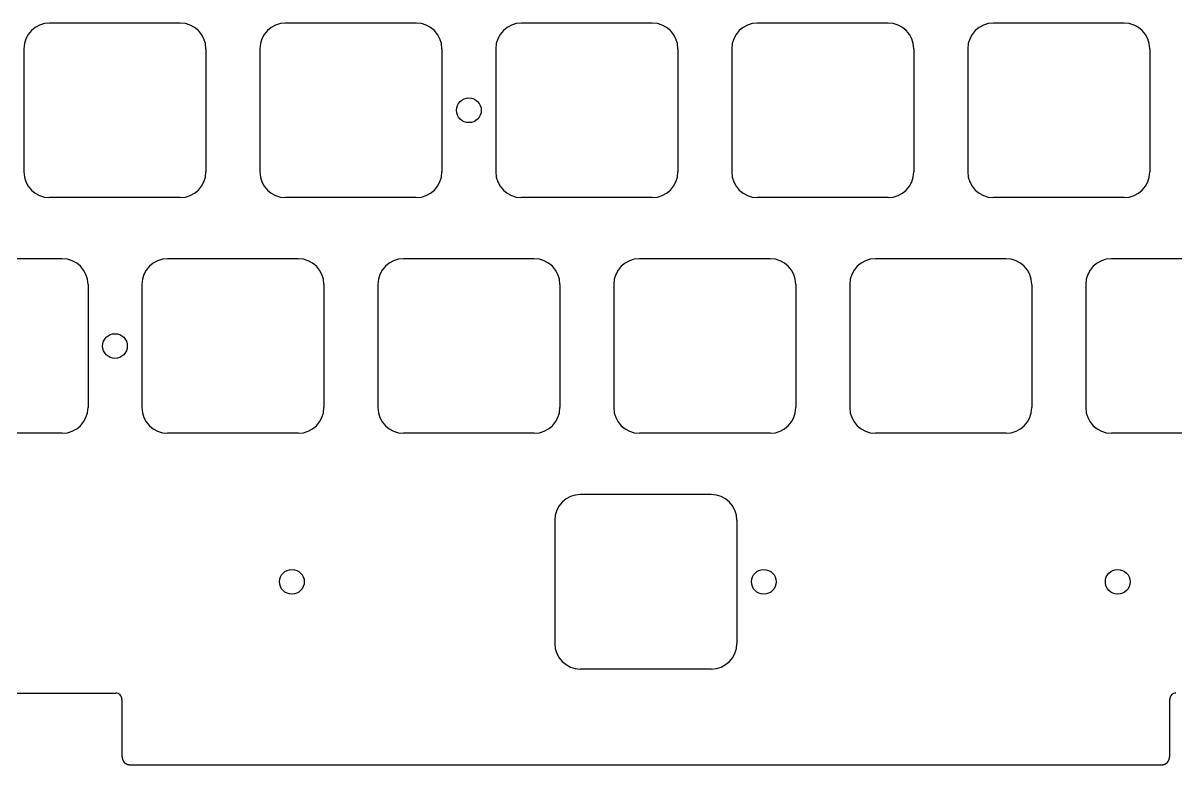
# Model space of a CAD drawing. Header units: millimetres. Extents: x -9 to 276, y -91 to 15.
# Drawn here: x 83.1 to 176.1, y -91 to -31 of the extents above; entities that cross this region are included whole.
import ezdxf

# ---------------------------------------------------------------- set-up
doc = ezdxf.new("R2010")
doc.units = ezdxf.units.MM
doc.layers.add('BLACK', color=7, linetype='CONTINUOUS')
doc.layers.add('Edge.Cuts', color=53, linetype='CONTINUOUS', true_color=0xc8a339)

msp = doc.modelspace()

# ---------------------------------------------------------------- linework, layer by layer
at = {"layer": 'BLACK', "linetype": 'Continuous'}
for p, q in [((138.625, -69.15), (128.074999, -69.15)), ((126, -71.225), (126, -81.175001)), ((140.7, -71.225), (140.7, -81.175)), ((138.625, -83.25), (128.075, -83.25))]:
    msp.add_line(p, q, dxfattribs=at)
at = {"layer": 'BLACK'}
for centre in [(104.775, -76.2), (142.875, -76.2), (171.45, -76.2)]:
    msp.add_circle(centre, 1, dxfattribs=at)
for centre, radius, start, end in [((128.075004, -71.225004), 2.075004, 90.00013806, 179.99988955), ((138.625, -71.225), 2.075, 0, 90), ((128.075002, -81.174998), 2.075002, 180.00008284, 269.99994478), ((138.625, -81.175), 2.075, 270, 0)]:
    msp.add_arc(centre, radius, start, end, dxfattribs=at)
at = {"layer": 'Edge.Cuts', "linetype": 'CONTINUOUS'}
for p, q in [((95.7625, -31.05), (85.2125, -31.05)), ((114.8125, -31.05), (104.2625, -31.05)), ((133.8625, -31.05), (123.3125, -31.05)), ((152.9125, -31.05), (142.3625, -31.05)), ((171.9625, -31.05), (161.4125, -31.05)), ((83.1375, -33.125), (83.1375, -43.075)), ((97.8375, -33.125), (97.8375, -43.075)), ((102.1875, -33.125), (102.1875, -43.075)), ((116.8875, -33.125), (116.8875, -43.075)), ((121.2375, -33.125), (121.2375, -43.075)), ((135.9375, -33.125), (135.9375, -43.075)), ((140.2875, -33.125), (140.2875, -43.075)), ((154.9875, -33.125), (154.9875, -43.075)), ((159.3375, -33.125), (159.3375, -43.075)), ((174.0375, -33.125), (174.0375, -43.075)), ((95.7625, -45.15), (85.2125, -45.15)), ((114.8125, -45.15), (104.2625, -45.15)), ((133.8625, -45.15), (123.3125, -45.15)), ((152.9125, -45.15), (142.3625, -45.15)), ((171.9625, -45.15), (161.4125, -45.15)), ((86.2375, -50.1), (75.6875, -50.1)), ((105.2875, -50.1), (94.7375, -50.1)), ((124.3375, -50.1), (113.7875, -50.1)), ((143.3875, -50.1), (132.8375, -50.1)), ((162.4375, -50.1), (151.8875, -50.1)), ((181.4875, -50.1), (170.9375, -50.1)), ((88.3125, -52.175), (88.3125, -62.125)), ((92.6625, -52.175), (92.6625, -62.125)), ((107.3625, -52.175), (107.3625, -62.125)), ((111.7125, -52.175), (111.7125, -62.125)), ((126.4125, -52.175), (126.4125, -62.125)), ((130.7625, -52.175), (130.7625, -62.125)), ((145.4625, -52.175), (145.4625, -62.125)), ((149.8125, -52.175), (149.8125, -62.125)), ((164.5125, -52.175), (164.5125, -62.125)), ((168.8625, -52.175), (168.8625, -62.125)), ((86.2375, -64.2), (75.6875, -64.2)), ((105.2875, -64.2), (94.7375, -64.2)), ((124.3375, -64.2), (113.7875, -64.2)), ((143.3875, -64.2), (132.8375, -64.2)), ((162.4375, -64.2), (151.8875, -64.2)), ((181.4875, -64.2), (170.9375, -64.2)), ((81.849147, -85.199997), (90.550147, -85.199997)), ((91.050147, -85.699997), (91.050147, -90.199997)), ((175.649852, -90.199997), (175.649852, -85.699997)), ((91.050147, -90.199997), (91.050157, -90.205644)), ((91.050157, -90.205644), (91.050187, -90.211271)), ((91.050187, -90.211271), (91.050237, -90.216858)), ((91.050237, -90.216858), (91.050306, -90.222425)), ((91.050306, -90.222425), (91.050396, -90.227953)), ((91.050396, -90.227953), (91.050504, -90.233461)), ((91.050504, -90.233461), (91.050633, -90.23893)), ((91.050633, -90.23893), (91.05078, -90.24438)), ((91.05078, -90.24438), (91.050947, -90.249791)), ((91.050947, -90.249791), (91.051133, -90.255183)), ((91.051133, -90.255183), (91.051338, -90.260537)), ((91.051338, -90.260537), (91.051562, -90.265871)), ((91.051562, -90.265871), (91.051804, -90.271168)), ((91.051804, -90.271168), (91.052066, -90.276445)), ((91.052066, -90.276445), (91.052346, -90.281686)), ((91.052346, -90.281686), (91.052645, -90.286907)), ((91.052645, -90.286907), (91.052962, -90.292092)), ((175.646948, -90.293499), (175.647571, -90.283144)), ((175.647571, -90.283144), (175.648122, -90.272678)), ((175.648122, -90.272678), (175.648598, -90.2621)), ((175.648598, -90.2621), (175.648998, -90.251408)), ((175.648998, -90.251408), (175.649323, -90.240603)), ((175.649323, -90.240603), (175.649571, -90.229682)), ((175.649571, -90.229682), (175.649742, -90.218644)), ((175.649742, -90.218644), (175.649834, -90.207489)), ((175.649834, -90.207489), (175.649852, -90.199997)), ((91.052962, -90.292092), (91.053298, -90.297257)), ((91.053298, -90.297257), (91.053651, -90.302386)), ((91.053651, -90.302386), (91.054023, -90.307497)), ((91.054023, -90.307497), (91.054413, -90.312571)), ((91.054413, -90.312571), (91.054821, -90.317627)), ((91.054821, -90.317627), (91.055247, -90.322647)), ((91.055247, -90.322647), (91.055691, -90.327648)), ((91.055691, -90.327648), (91.056152, -90.332615)), ((91.056152, -90.332615), (91.056632, -90.337563)), ((91.056632, -90.337563), (91.057128, -90.342476)), ((91.057128, -90.342476), (91.057642, -90.347371)), ((91.057642, -90.347371), (91.058173, -90.352231)), ((91.058173, -90.352231), (91.058722, -90.357074)), ((91.058722, -90.357074), (91.059288, -90.361882)), ((91.059288, -90.361882), (91.059871, -90.366672)), ((91.059871, -90.366672), (91.06047, -90.371429)), ((91.06047, -90.371429), (91.061088, -90.376168)), ((91.061088, -90.376168), (91.061721, -90.380874)), ((91.061721, -90.380874), (91.062372, -90.385562)), ((91.062372, -90.385562), (91.063039, -90.390217)), ((91.063039, -90.390217), (91.063723, -90.394854)), ((91.063723, -90.394854), (91.064423, -90.399459)), ((91.064423, -90.399459), (91.065141, -90.404047)), ((91.065141, -90.404047), (91.065873, -90.408602)), ((91.065873, -90.408602), (91.066624, -90.41314)), ((91.066624, -90.41314), (91.067389, -90.417646)), ((91.067389, -90.417646), (91.068171, -90.422135)), ((91.068171, -90.422135), (91.068969, -90.426593)), ((91.068969, -90.426593), (91.069784, -90.431034)), ((91.069784, -90.431034), (91.070613, -90.435443)), ((91.070613, -90.435443), (91.07146, -90.439836)), ((91.07146, -90.439836), (91.072321, -90.444198)), ((91.072321, -90.444198), (91.073199, -90.448543)), ((91.073199, -90.448543), (91.074091, -90.452858)), ((91.074091, -90.452858), (91.075001, -90.457156)), ((91.075001, -90.457156), (91.075924, -90.461425)), ((91.075924, -90.461425), (91.076864, -90.465676)), ((91.076864, -90.465676), (91.077819, -90.469898)), ((91.077819, -90.469898), (91.07879, -90.474104)), ((91.07879, -90.474104), (91.079775, -90.478281)), ((91.079775, -90.478281), (91.080777, -90.482441)), ((91.080777, -90.482441), (91.081792, -90.486572)), ((91.081792, -90.486572), (91.082824, -90.490687)), ((91.082824, -90.490687), (91.083869, -90.494773)), ((91.083869, -90.494773), (91.084931, -90.498844)), ((91.084931, -90.498844), (91.086007, -90.502886)), ((91.086007, -90.502886), (91.087098, -90.506912)), ((91.087098, -90.506912), (91.088203, -90.510911)), ((91.088203, -90.510911), (91.089325, -90.514893)), ((91.089325, -90.514893), (91.090459, -90.518848)), ((91.090459, -90.518848), (91.09161, -90.522788)), ((91.09161, -90.522788), (91.092773, -90.5267)), ((91.092773, -90.5267), (91.093953, -90.530596)), ((91.093953, -90.530596), (91.095146, -90.534466)), ((91.095146, -90.534466), (91.096354, -90.53832)), ((91.096354, -90.53832), (91.097576, -90.542148)), ((91.097576, -90.542148), (91.098813, -90.54596)), ((91.098813, -90.54596), (91.100064, -90.549746)), ((91.100064, -90.549746), (91.10133, -90.553517)), ((91.10133, -90.553517), (91.102608, -90.557262)), ((91.102608, -90.557262), (91.103903, -90.560992)), ((91.103903, -90.560992), (91.10521, -90.564696)), ((91.10521, -90.564696), (91.106532, -90.568385)), ((91.106532, -90.568385), (91.107867, -90.572049)), ((91.107867, -90.572049), (91.109218, -90.575698)), ((91.109218, -90.575698), (91.110581, -90.579322)), ((91.110581, -90.579322), (91.111959, -90.582931)), ((91.111959, -90.582931), (91.11335, -90.586516)), ((91.11335, -90.586516), (91.114757, -90.590085)), ((91.114757, -90.590085), (91.116175, -90.593631)), ((91.116175, -90.593631), (91.117609, -90.597162)), ((91.117609, -90.597162), (91.119055, -90.600669)), ((91.119055, -90.600669), (91.120516, -90.604161)), ((91.120516, -90.604161), (91.12199, -90.60763)), ((91.12199, -90.60763), (91.123479, -90.611084)), ((91.123479, -90.611084), (91.124979, -90.614515)), ((91.124979, -90.614515), (91.126496, -90.617931)), ((91.126496, -90.617931), (91.128024, -90.621324)), ((91.128024, -90.621324), (91.129567, -90.624703)), ((91.129567, -90.624703), (91.131122, -90.62806)), ((91.131122, -90.62806), (91.132692, -90.631401)), ((91.132692, -90.631401), (91.134274, -90.634721)), ((91.134274, -90.634721), (91.135871, -90.638026)), ((91.135871, -90.638026), (91.13748, -90.64131)), ((91.13748, -90.64131), (91.139104, -90.644578)), ((91.139104, -90.644578), (91.14074, -90.647826)), ((91.14074, -90.647826), (91.142391, -90.651059)), ((91.142391, -90.651059), (91.144054, -90.654271)), ((91.144054, -90.654271), (91.145732, -90.657468)), ((91.145732, -90.657468), (91.147421, -90.660645)), ((91.147421, -90.660645), (91.149125, -90.663807)), ((91.149125, -90.663807), (91.150842, -90.666949)), ((91.150842, -90.666949), (91.152573, -90.670076)), ((91.152573, -90.670076), (91.154315, -90.673183)), ((91.154315, -90.673183), (91.156073, -90.676276)), ((91.156073, -90.676276), (91.157842, -90.679349)), ((91.157842, -90.679349), (91.159626, -90.682408)), ((91.159626, -90.682408), (91.161422, -90.685447)), ((91.161422, -90.685447), (91.163233, -90.688472)), ((91.163233, -90.688472), (91.165056, -90.691477)), ((91.165056, -90.691477), (91.166893, -90.694469)), ((91.166893, -90.694469), (91.168742, -90.697441)), ((91.168742, -90.697441), (91.170606, -90.700399)), ((91.170606, -90.700399), (91.172482, -90.703339)), ((91.172482, -90.703339), (91.174372, -90.706264)), ((91.174372, -90.706264), (91.176274, -90.709171)), ((91.176274, -90.709171), (91.178191, -90.712063)), ((91.178191, -90.712063), (91.18012, -90.714938)), ((91.18012, -90.714938), (91.182064, -90.717798)), ((91.182064, -90.717798), (91.184019, -90.720641)), ((91.184019, -90.720641), (91.185989, -90.723469)), ((91.185989, -90.723469), (91.187972, -90.72628)), ((91.187972, -90.72628), (91.189968, -90.729076)), ((91.189968, -90.729076), (91.191977, -90.731856)), ((91.191977, -90.731856), (91.194001, -90.734621)), ((91.194001, -90.734621), (91.196037, -90.737369)), ((91.196037, -90.737369), (91.198087, -90.740103)), ((91.198087, -90.740103), (91.200149, -90.74282)), ((91.200149, -90.74282), (91.202226, -90.745523)), ((91.202226, -90.745523), (91.204316, -90.74821)), ((91.204316, -90.74821), (91.20642, -90.750882)), ((91.20642, -90.750882), (91.208536, -90.753538)), ((91.208536, -90.753538), (91.210667, -90.75618)), ((91.210667, -90.75618), (91.212811, -90.758806)), ((91.212811, -90.758806), (91.214969, -90.761418)), ((91.214969, -90.761418), (91.217139, -90.764014)), ((91.217139, -90.764014), (91.219324, -90.766596)), ((91.219324, -90.766596), (91.221522, -90.769163)), ((91.221522, -90.769163), (91.223735, -90.771715)), ((91.223735, -90.771715), (91.22596, -90.774252)), ((91.22596, -90.774252), (91.2282, -90.776774)), ((91.2282, -90.776774), (91.230453, -90.779282)), ((91.230453, -90.779282), (91.23272, -90.781775)), ((91.23272, -90.781775), (91.235001, -90.784254)), ((91.235001, -90.784254), (91.237295, -90.786718)), ((91.237295, -90.786718), (91.239604, -90.789168)), ((91.239604, -90.789168), (91.241926, -90.791604)), ((91.241926, -90.791604), (91.244263, -90.794025)), ((91.244263, -90.794025), (91.246613, -90.796431)), ((91.246613, -90.796431), (91.248978, -90.798824)), ((91.248978, -90.798824), (91.251356, -90.801202)), ((91.251356, -90.801202), (91.256156, -90.805917)), ((91.256156, -90.805917), (91.261012, -90.810574)), ((91.261012, -90.810574), (91.265926, -90.815176)), ((91.265926, -90.815176), (91.270897, -90.819722)), ((91.270897, -90.819722), (91.275926, -90.824213)), ((91.275926, -90.824213), (91.281013, -90.828649)), ((91.281013, -90.828649), (91.286159, -90.833029)), ((91.286159, -90.833029), (91.291364, -90.837355)), ((91.291364, -90.837355), (91.296629, -90.841627)), ((91.296629, -90.841627), (91.301955, -90.845844)), ((91.301955, -90.845844), (91.30734, -90.850007)), ((91.30734, -90.850007), (91.312787, -90.854116)), ((91.312787, -90.854116), (91.318296, -90.858172)), ((91.318296, -90.858172), (91.323866, -90.862174)), ((91.323866, -90.862174), (91.3295, -90.866122)), ((91.3295, -90.866122), (91.335196, -90.870017)), ((91.335196, -90.870017), (91.340956, -90.873858)), ((91.340956, -90.873858), (91.346781, -90.877647)), ((91.346781, -90.877647), (91.352671, -90.881382)), ((91.352671, -90.881382), (91.358626, -90.885063)), ((91.358626, -90.885063), (91.364647, -90.888692)), ((91.364647, -90.888692), (91.370735, -90.892267)), ((91.370735, -90.892267), (91.376891, -90.895789)), ((91.376891, -90.895789), (91.383115, -90.899258)), ((91.383115, -90.899258), (91.389407, -90.902674)), ((91.389407, -90.902674), (91.395769, -90.906036)), ((91.395769, -90.906036), (91.402201, -90.909344)), ((91.402201, -90.909344), (91.408704, -90.912599)), ((91.408704, -90.912599), (91.415279, -90.915801)), ((91.415279, -90.915801), (91.421926, -90.918948)), ((91.421926, -90.918948), (91.428646, -90.922042)), ((91.428646, -90.922042), (91.435439, -90.925081)), ((91.435439, -90.925081), (91.442308, -90.928066)), ((91.442308, -90.928066), (91.449251, -90.930996)), ((91.449251, -90.930996), (91.456271, -90.933871)), ((91.456271, -90.933871), (91.463367, -90.936692)), ((91.463367, -90.936692), (91.470541, -90.939457)), ((91.470541, -90.939457), (91.477794, -90.942166)), ((91.477794, -90.942166), (91.485126, -90.94482)), ((91.485126, -90.94482), (91.492538, -90.947417)), ((91.492538, -90.947417), (91.500031, -90.949958)), ((91.500031, -90.949958), (91.507606, -90.952442)), ((91.507606, -90.952442), (91.515264, -90.954869)), ((91.515264, -90.954869), (91.523005, -90.957239)), ((91.523005, -90.957239), (91.530831, -90.95955)), ((91.530831, -90.95955), (91.538742, -90.961803)), ((91.538742, -90.961803), (91.546739, -90.963998)), ((91.546739, -90.963998), (91.554823, -90.966133)), ((91.554823, -90.966133), (91.562996, -90.968209)), ((91.562996, -90.968209), (91.571257, -90.970224)), ((91.571257, -90.970224), (91.579608, -90.972179)), ((91.579608, -90.972179), (91.58805, -90.974073)), ((91.58805, -90.974073), (91.596584, -90.975906)), ((91.596584, -90.975906), (91.60521, -90.977676)), ((91.60521, -90.977676), (91.61393, -90.979384)), ((91.61393, -90.979384), (91.622745, -90.981029)), ((91.622745, -90.981029), (91.631655, -90.98261)), ((91.631655, -90.98261), (91.640662, -90.984127)), ((91.640662, -90.984127), (91.649767, -90.985579)), ((91.649767, -90.985579), (91.65897, -90.986965)), ((91.65897, -90.986965), (91.668272, -90.988286)), ((91.668272, -90.988286), (91.677675, -90.98954)), ((91.677675, -90.98954), (91.68718, -90.990726)), ((91.68718, -90.990726), (91.696788, -90.991845)), ((91.696788, -90.991845), (91.706499, -90.992895)), ((91.706499, -90.992895), (91.716314, -90.993876)), ((91.716314, -90.993876), (91.726236, -90.994787)), ((91.726236, -90.994787), (91.736264, -90.995627)), ((91.736264, -90.995627), (91.7464, -90.996396)), ((91.7464, -90.996396), (91.756645, -90.997093)), ((91.756645, -90.997093), (91.767, -90.997716)), ((91.767, -90.997716), (91.777466, -90.998267)), ((91.777466, -90.998267), (91.788044, -90.998743)), ((91.788044, -90.998743), (91.798736, -90.999143)), ((91.798736, -90.999143), (91.809541, -90.999468)), ((91.809541, -90.999468), (91.820462, -90.999716)), ((91.820462, -90.999716), (91.8315, -90.999887)), ((91.8315, -90.999887), (91.842655, -90.999979)), ((91.842655, -90.999979), (91.850147, -90.999997)), ((91.850147, -90.999997), (174.849852, -90.999997)), ((174.849852, -90.999997), (174.855499, -90.999987)), ((174.855499, -90.999987), (174.861126, -90.999957)), ((174.861126, -90.999957), (174.866713, -90.999907)), ((174.866713, -90.999907), (174.87228, -90.999838)), ((174.87228, -90.999838), (174.877808, -90.999748)), ((174.877808, -90.999748), (174.883316, -90.99964)), ((174.883316, -90.99964), (174.888785, -90.999511)), ((174.888785, -90.999511), (174.894235, -90.999364)), ((174.894235, -90.999364), (174.899646, -90.999197)), ((174.899646, -90.999197), (174.905038, -90.999011)), ((174.905038, -90.999011), (174.910392, -90.998806)), ((174.910392, -90.998806), (174.915726, -90.998582)), ((174.915726, -90.998582), (174.921023, -90.99834)), ((174.921023, -90.99834), (174.9263, -90.998078)), ((174.9263, -90.998078), (174.931541, -90.997798)), ((174.931541, -90.997798), (174.936762, -90.997499)), ((174.936762, -90.997499), (174.941947, -90.997182)), ((174.941947, -90.997182), (174.947112, -90.996846)), ((174.947112, -90.996846), (174.952241, -90.996493)), ((174.952241, -90.996493), (174.957352, -90.996121)), ((174.957352, -90.996121), (174.962426, -90.995731)), ((174.962426, -90.995731), (174.967482, -90.995323)), ((174.967482, -90.995323), (174.972502, -90.994897)), ((174.972502, -90.994897), (174.977503, -90.994453)), ((174.977503, -90.994453), (174.98247, -90.993992)), ((174.98247, -90.993992), (174.987418, -90.993512)), ((174.987418, -90.993512), (174.992331, -90.993016)), ((174.992331, -90.993016), (174.997226, -90.992502)), ((174.997226, -90.992502), (175.002086, -90.991971)), ((175.002086, -90.991971), (175.006929, -90.991422)), ((175.006929, -90.991422), (175.011737, -90.990856)), ((175.011737, -90.990856), (175.016527, -90.990273)), ((175.016527, -90.990273), (175.021284, -90.989674)), ((175.021284, -90.989674), (175.026023, -90.989056)), ((175.026023, -90.989056), (175.030729, -90.988423)), ((175.030729, -90.988423), (175.035417, -90.987772)), ((175.035417, -90.987772), (175.040072, -90.987105)), ((175.040072, -90.987105), (175.044709, -90.986421)), ((175.044709, -90.986421), (175.049314, -90.985721)), ((175.049314, -90.985721), (175.053902, -90.985003)), ((175.053902, -90.985003), (175.058457, -90.984271)), ((175.058457, -90.984271), (175.062995, -90.98352)), ((175.062995, -90.98352), (175.067501, -90.982755)), ((175.067501, -90.982755), (175.07199, -90.981973)), ((175.07199, -90.981973), (175.076448, -90.981175)), ((175.076448, -90.981175), (175.080889, -90.98036)), ((175.080889, -90.98036), (175.085298, -90.979531)), ((175.085298, -90.979531), (175.089691, -90.978684)), ((175.089691, -90.978684), (175.094053, -90.977823)), ((175.094053, -90.977823), (175.098398, -90.976945)), ((175.098398, -90.976945), (175.102713, -90.976053)), ((175.102713, -90.976053), (175.107011, -90.975143)), ((175.107011, -90.975143), (175.11128, -90.97422)), ((175.11128, -90.97422), (175.115531, -90.97328)), ((175.115531, -90.97328), (175.119753, -90.972325)), ((175.119753, -90.972325), (175.123959, -90.971354)), ((175.123959, -90.971354), (175.128136, -90.970369)), ((175.128136, -90.970369), (175.132296, -90.969367)), ((175.132296, -90.969367), (175.136427, -90.968352)), ((175.136427, -90.968352), (175.140542, -90.96732)), ((175.140542, -90.96732), (175.144628, -90.966275)), ((175.144628, -90.966275), (175.148699, -90.965213)), ((175.148699, -90.965213), (175.152741, -90.964137)), ((175.152741, -90.964137), (175.156767, -90.963046)), ((175.156767, -90.963046), (175.160766, -90.961941)), ((175.160766, -90.961941), (175.164748, -90.960819)), ((175.164748, -90.960819), (175.168703, -90.959685)), ((175.168703, -90.959685), (175.172643, -90.958534)), ((175.172643, -90.958534), (175.176555, -90.957371)), ((175.176555, -90.957371), (175.180451, -90.956191)), ((175.180451, -90.956191), (175.184321, -90.954998)), ((175.184321, -90.954998), (175.188175, -90.95379)), ((175.188175, -90.95379), (175.192003, -90.952568)), ((175.192003, -90.952568), (175.195815, -90.951331)), ((175.195815, -90.951331), (175.199601, -90.95008)), ((175.199601, -90.95008), (175.203372, -90.948814)), ((175.203372, -90.948814), (175.207117, -90.947536)), ((175.207117, -90.947536), (175.210847, -90.946241)), ((175.210847, -90.946241), (175.214551, -90.944934)), ((175.214551, -90.944934), (175.21824, -90.943612)), ((175.21824, -90.943612), (175.221904, -90.942277)), ((175.221904, -90.942277), (175.225553, -90.940926)), ((175.225553, -90.940926), (175.229177, -90.939563)), ((175.229177, -90.939563), (175.232786, -90.938185)), ((175.232786, -90.938185), (175.236371, -90.936794)), ((175.236371, -90.936794), (175.23994, -90.935387)), ((175.23994, -90.935387), (175.243486, -90.933969)), ((175.243486, -90.933969), (175.247017, -90.932535)), ((175.247017, -90.932535), (175.250524, -90.931089)), ((175.250524, -90.931089), (175.254016, -90.929628)), ((175.254016, -90.929628), (175.257485, -90.928154)), ((175.257485, -90.928154), (175.260939, -90.926665)), ((175.260939, -90.926665), (175.26437, -90.925165)), ((175.26437, -90.925165), (175.267786, -90.923648)), ((175.267786, -90.923648), (175.271179, -90.92212)), ((175.271179, -90.92212), (175.274558, -90.920577)), ((175.274558, -90.920577), (175.277915, -90.919022)), ((175.277915, -90.919022), (175.281256, -90.917452)), ((175.281256, -90.917452), (175.284576, -90.91587)), ((175.284576, -90.91587), (175.287881, -90.914273)), ((175.287881, -90.914273), (175.291165, -90.912664)), ((175.291165, -90.912664), (175.294433, -90.91104)), ((175.294433, -90.91104), (175.297681, -90.909404)), ((175.297681, -90.909404), (175.300914, -90.907753)), ((175.300914, -90.907753), (175.304126, -90.90609)), ((175.304126, -90.90609), (175.307323, -90.904412)), ((175.307323, -90.904412), (175.3105, -90.902723)), ((175.3105, -90.902723), (175.313662, -90.901019)), ((175.313662, -90.901019), (175.316804, -90.899302)), ((175.316804, -90.899302), (175.319931, -90.897571)), ((175.319931, -90.897571), (175.323038, -90.895829)), ((175.323038, -90.895829), (175.326131, -90.894071)), ((175.326131, -90.894071), (175.329204, -90.892302)), ((175.329204, -90.892302), (175.332263, -90.890518)), ((175.332263, -90.890518), (175.335302, -90.888722)), ((175.335302, -90.888722), (175.338327, -90.886911)), ((175.338327, -90.886911), (175.341332, -90.885088)), ((175.341332, -90.885088), (175.344324, -90.883251)), ((175.344324, -90.883251), (175.347296, -90.881402)), ((175.347296, -90.881402), (175.350254, -90.879538)), ((175.350254, -90.879538), (175.353194, -90.877662)), ((175.353194, -90.877662), (175.356119, -90.875772)), ((175.356119, -90.875772), (175.359026, -90.87387)), ((175.359026, -90.87387), (175.361918, -90.871953)), ((175.361918, -90.871953), (175.364793, -90.870024)), ((175.364793, -90.870024), (175.367653, -90.86808)), ((175.367653, -90.86808), (175.370496, -90.866125)), ((175.370496, -90.866125), (175.373324, -90.864155)), ((175.373324, -90.864155), (175.376135, -90.862172)), ((175.376135, -90.862172), (175.378931, -90.860176)), ((175.378931, -90.860176), (175.381711, -90.858167)), ((175.381711, -90.858167), (175.384476, -90.856143)), ((175.384476, -90.856143), (175.387224, -90.854107)), ((175.387224, -90.854107), (175.389958, -90.852057)), ((175.389958, -90.852057), (175.392675, -90.849995)), ((175.392675, -90.849995), (175.395378, -90.847918)), ((175.395378, -90.847918), (175.398065, -90.845828)), ((175.398065, -90.845828), (175.400737, -90.843724)), ((175.400737, -90.843724), (175.403393, -90.841608)), ((175.403393, -90.841608), (175.406035, -90.839477)), ((175.406035, -90.839477), (175.408661, -90.837333)), ((175.408661, -90.837333), (175.411273, -90.835175)), ((175.411273, -90.835175), (175.413869, -90.833005)), ((175.413869, -90.833005), (175.416451, -90.83082)), ((175.416451, -90.83082), (175.419018, -90.828622)), ((175.419018, -90.828622), (175.42157, -90.826409)), ((175.42157, -90.826409), (175.424107, -90.824184)), ((175.424107, -90.824184), (175.426629, -90.821944)), ((175.426629, -90.821944), (175.429137, -90.819691)), ((175.429137, -90.819691), (175.43163, -90.817424)), ((175.43163, -90.817424), (175.434109, -90.815143)), ((175.434109, -90.815143), (175.436573, -90.812849)), ((175.436573, -90.812849), (175.439023, -90.81054)), ((175.439023, -90.81054), (175.441459, -90.808218)), ((175.441459, -90.808218), (175.44388, -90.805881)), ((175.44388, -90.805881), (175.446286, -90.803531)), ((175.446286, -90.803531), (175.448679, -90.801166)), ((175.448679, -90.801166), (175.451057, -90.798788)), ((175.451057, -90.798788), (175.455772, -90.793988)), ((175.455772, -90.793988), (175.460429, -90.789132)), ((175.460429, -90.789132), (175.465031, -90.784218)), ((175.465031, -90.784218), (175.469577, -90.779247)), ((175.469577, -90.779247), (175.474068, -90.774218)), ((175.474068, -90.774218), (175.478504, -90.769131)), ((175.478504, -90.769131), (175.482884, -90.763985)), ((175.482884, -90.763985), (175.48721, -90.75878)), ((175.48721, -90.75878), (175.491482, -90.753515)), ((175.491482, -90.753515), (175.495699, -90.748189)), ((175.495699, -90.748189), (175.499862, -90.742804)), ((175.499862, -90.742804), (175.503971, -90.737357)), ((175.503971, -90.737357), (175.508027, -90.731848)), ((175.508027, -90.731848), (175.512029, -90.726278)), ((175.512029, -90.726278), (175.515977, -90.720644)), ((175.515977, -90.720644), (175.519872, -90.714948)), ((175.519872, -90.714948), (175.523713, -90.709188)), ((175.523713, -90.709188), (175.527502, -90.703363)), ((175.527502, -90.703363), (175.531237, -90.697473)), ((175.531237, -90.697473), (175.534918, -90.691518)), ((175.534918, -90.691518), (175.538547, -90.685497)), ((175.538547, -90.685497), (175.542122, -90.679409)), ((175.542122, -90.679409), (175.545644, -90.673253)), ((175.545644, -90.673253), (175.549113, -90.667029)), ((175.549113, -90.667029), (175.552529, -90.660737)), ((175.552529, -90.660737), (175.555891, -90.654375)), ((175.555891, -90.654375), (175.559199, -90.647943)), ((175.559199, -90.647943), (175.562454, -90.64144)), ((175.562454, -90.64144), (175.565656, -90.634865)), ((175.565656, -90.634865), (175.568803, -90.628218)), ((175.568803, -90.628218), (175.571897, -90.621498)), ((175.571897, -90.621498), (175.574936, -90.614705)), ((175.574936, -90.614705), (175.577921, -90.607836)), ((175.577921, -90.607836), (175.580851, -90.600893)), ((175.580851, -90.600893), (175.583726, -90.593873)), ((175.583726, -90.593873), (175.586547, -90.586777)), ((175.586547, -90.586777), (175.589312, -90.579603)), ((175.589312, -90.579603), (175.592021, -90.57235)), ((175.592021, -90.57235), (175.594675, -90.565018)), ((175.594675, -90.565018), (175.597272, -90.557606)), ((175.597272, -90.557606), (175.599813, -90.550113)), ((175.599813, -90.550113), (175.602297, -90.542538)), ((175.602297, -90.542538), (175.604724, -90.53488)), ((175.604724, -90.53488), (175.607094, -90.527139)), ((175.607094, -90.527139), (175.609405, -90.519313)), ((175.609405, -90.519313), (175.611658, -90.511402)), ((175.611658, -90.511402), (175.613853, -90.503405)), ((175.613853, -90.503405), (175.615988, -90.495321)), ((175.615988, -90.495321), (175.618064, -90.487148)), ((175.618064, -90.487148), (175.620079, -90.478887)), ((175.620079, -90.478887), (175.622034, -90.470536)), ((175.622034, -90.470536), (175.623928, -90.462094)), ((175.623928, -90.462094), (175.625761, -90.45356)), ((175.625761, -90.45356), (175.627531, -90.444934)), ((175.627531, -90.444934), (175.629239, -90.436214)), ((175.629239, -90.436214), (175.630884, -90.427399)), ((175.630884, -90.427399), (175.632465, -90.418489)), ((175.632465, -90.418489), (175.633982, -90.409482)), ((175.633982, -90.409482), (175.635434, -90.400377)), ((175.635434, -90.400377), (175.63682, -90.391174)), ((175.63682, -90.391174), (175.638141, -90.381872)), ((175.638141, -90.381872), (175.639395, -90.372469)), ((175.639395, -90.372469), (175.640581, -90.362964)), ((175.640581, -90.362964), (175.6417, -90.353356)), ((175.6417, -90.353356), (175.64275, -90.343645)), ((175.64275, -90.343645), (175.643731, -90.33383)), ((175.643731, -90.33383), (175.644642, -90.323908)), ((175.644642, -90.323908), (175.645482, -90.31388)), ((175.645482, -90.31388), (175.646251, -90.303744)), ((175.646251, -90.303744), (175.646948, -90.293499))]:
    msp.add_line(p, q, dxfattribs=at)
at = {"layer": 'Edge.Cuts'}
for centre in [(119.0625, -38.1), (90.4875, -57.15)]:
    msp.add_circle(centre, 1, dxfattribs=at)
for centre, radius, start, end in [((85.2125, -33.125), 2.075, 90, 180), ((95.7625, -33.125), 2.075, 0, 90), ((104.2625, -33.125), 2.075, 90, 180), ((114.8125, -33.125), 2.075, 0, 90), ((123.3125, -33.125), 2.075, 90, 180), ((133.8625, -33.125), 2.075, 0, 90), ((142.3625, -33.125), 2.075, 90, 180), ((152.9125, -33.125), 2.075, 0, 90), ((161.4125, -33.125), 2.075, 90, 180), ((171.9625, -33.125), 2.075, 0, 90), ((85.2125, -43.075), 2.075, -180, -90), ((95.7625, -43.075), 2.075, -90, 0), ((104.2625, -43.075), 2.075, -180, -90), ((114.8125, -43.075), 2.075, -90, 0), ((123.3125, -43.075), 2.075, -180, -90), ((133.8625, -43.075), 2.075, -90, 0), ((142.3625, -43.075), 2.075, -180, -90), ((152.9125, -43.075), 2.075, -90, 0), ((161.4125, -43.075), 2.075, -180, -90), ((171.9625, -43.075), 2.075, -90, 0), ((86.2375, -52.175), 2.075, 0, 90), ((94.7375, -52.175), 2.075, 90, 180), ((105.2875, -52.175), 2.075, 0, 90), ((113.7875, -52.175), 2.075, 90, 180), ((124.3375, -52.175), 2.075, 0, 90), ((132.8375, -52.175), 2.075, 90, 180), ((143.3875, -52.175), 2.075, 0, 90), ((151.8875, -52.175), 2.075, 90, 180), ((162.4375, -52.175), 2.075, 0, 90), ((170.9375, -52.175), 2.075, 90, 180), ((86.2375, -62.125), 2.075, -90, 0), ((94.7375, -62.125), 2.075, -180, -90), ((105.2875, -62.125), 2.075, -90, 0), ((113.7875, -62.125), 2.075, -180, -90), ((124.3375, -62.125), 2.075, -90, 0), ((132.8375, -62.125), 2.075, -180, -90), ((143.3875, -62.125), 2.075, -90, 0), ((151.8875, -62.125), 2.075, -180, -90), ((162.4375, -62.125), 2.075, -90, 0), ((170.9375, -62.125), 2.075, -180, -90), ((90.550179, -85.699985), 0.499988, -0.00137519, 90.00366702), ((176.149779, -85.699985), 0.499927, -270.00836538, -179.9986247)]:
    msp.add_arc(centre, radius, start, end, dxfattribs=at)

doc.saveas('drawing.dxf')
